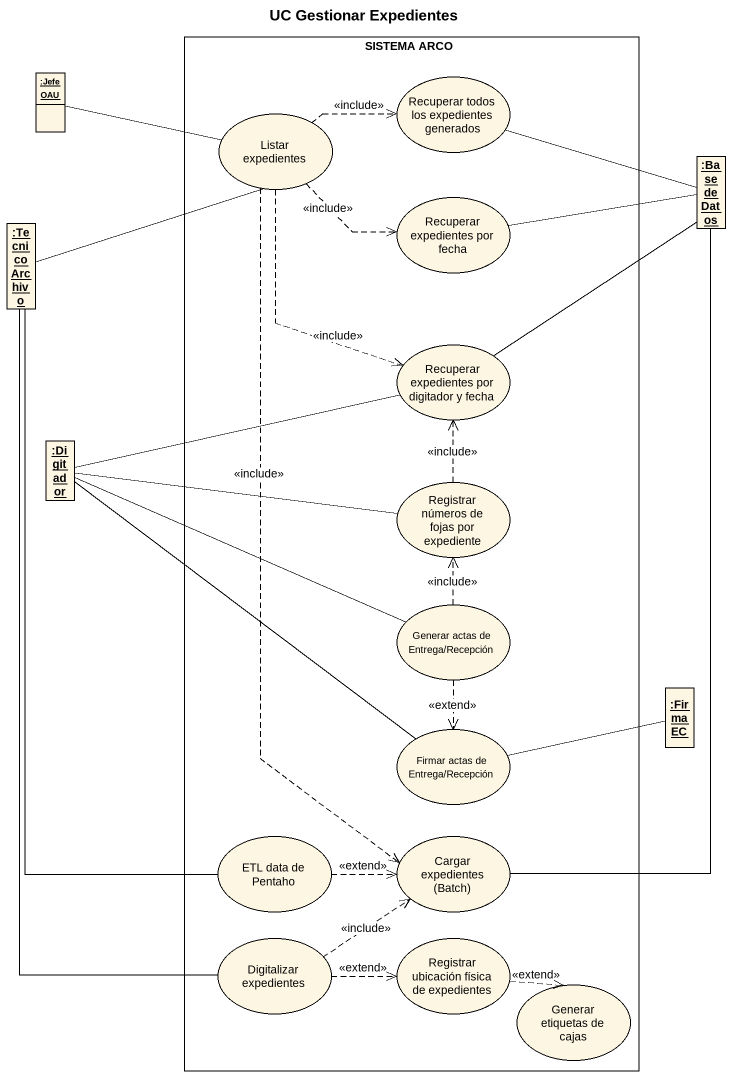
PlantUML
@startuml
title UC Gestionar Expedientes
allowmixing
hide circle
hide empty members
rectangle "SISTEMA ARCO" as SISTEMA_ARCO {
  usecase "Recuperar todos los expedientes generados" as Recuperar_todos_los
  usecase "Listar expedientes" as Listar_expedientes
  usecase "Recuperar expedientes por fecha" as Recuperar_expedientes_por
  usecase "Recuperar expedientes por digitador y fecha" as Recuperar_expedientes_por_2
  usecase "Registrar números de fojas por expediente" as Registrar_números_de_fojas
  usecase "Generar actas de Entrega/Recepción" as Generar_actas_de_Entrega
  usecase "Firmar actas de Entrega/Recepción" as Firmar_actas_de_Entrega
  usecase "ETL data de Pentaho" as ETL_data_de_Pentaho
  usecase "Cargar expedientes (Batch)" as Cargar_expedientes_Batch
  usecase "Digitalizar expedientes" as Digitalizar_expedientes
  usecase "Registrar ubicación física de expedientes" as Registrar_ubicación_física
  usecase "Generar etiquetas de cajas" as Generar_etiquetas_de_cajas
}
object ":Jefe OAU" as Jefe_OAU
object ":Base de Datos" as Base_de_Datos
object ":Tecnico Archivo" as Tecnico_Archivo
object ":Digitador" as Digitador
object ":FirmaEC" as FirmaEC
Jefe_OAU -right- Listar_expedientes
Listar_expedientes .right.> Recuperar_todos_los : <<include>>
Listar_expedientes .right.> Recuperar_expedientes_por : <<include>>
Listar_expedientes ..> Recuperar_expedientes_por_2 : <<include>>
Listar_expedientes ..> Cargar_expedientes_Batch : <<include>>
Base_de_Datos -left- Recuperar_todos_los
Base_de_Datos -left- Recuperar_expedientes_por
Base_de_Datos -- Recuperar_expedientes_por_2
Tecnico_Archivo -right- Listar_expedientes
Tecnico_Archivo -- ETL_data_de_Pentaho
Digitador -right- Recuperar_expedientes_por_2
Digitador -right- Registrar_números_de_fojas
Digitador -right- Generar_actas_de_Entrega
Digitador -- Firmar_actas_de_Entrega
Registrar_números_de_fojas .up.> Recuperar_expedientes_por_2 : <<include>>
Generar_actas_de_Entrega .up.> Registrar_números_de_fojas : <<include>>
Generar_actas_de_Entrega ..> Firmar_actas_de_Entrega : <<extend>>
Firmar_actas_de_Entrega -right- FirmaEC
ETL_data_de_Pentaho .right.> Cargar_expedientes_Batch : <<extend>>
Cargar_expedientes_Batch -up- Base_de_Datos
Digitalizar_expedientes -up- Tecnico_Archivo
Digitalizar_expedientes .right.> Cargar_expedientes_Batch : <<include>>
Digitalizar_expedientes .right.> Registrar_ubicación_física : <<extend>>
Registrar_ubicación_física .right.> Generar_etiquetas_de_cajas : <<extend>>
@enduml
